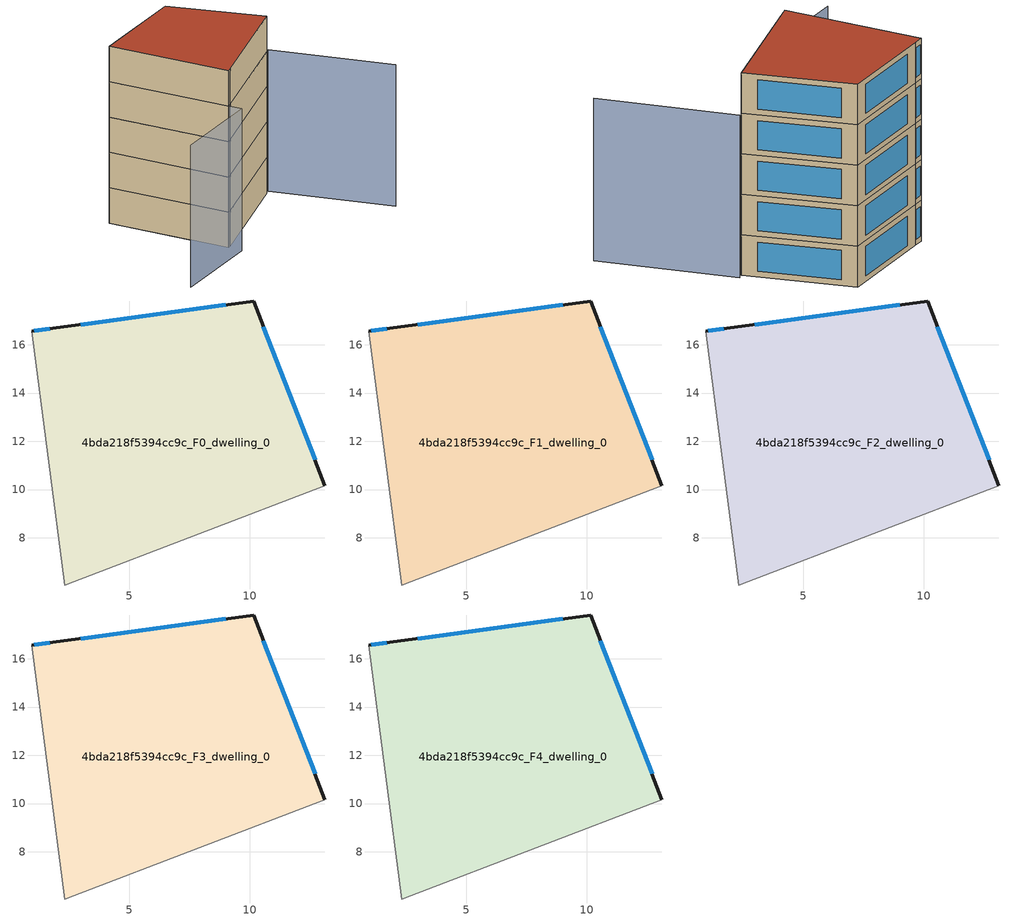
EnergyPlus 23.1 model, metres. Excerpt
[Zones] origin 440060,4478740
4bda218f5394cc9c_F0_dwelling_0
 floor ground (EU_floor_Construction): 10.16,17.81 13.12,10.16 2.71,6.18 2.34,6.04 0.96,16.57 1.84,16.68 z0
 wall outside (EU_wall_Construction): 13.12,10.16 10.16,17.81 1.84,16.68 0.96,16.57 z0:3
 wall adiabatic (EU_wall_Construction): 0.96,16.57 2.34,6.04 2.71,6.18 13.12,10.16 z0:3
 window (EU_Window_Construction): 1.71,16.67 1.08,16.58 / 9.01,17.66 2.99,16.84 / 12.71,11.22 10.57,16.75 z0.42:2.58
4bda218f5394cc9c_F1_dwelling_0
 floor to 4bda218f5394cc9c_F0_dwelling_0 (EU_floor_Construction): 10.16,17.81 13.12,10.16 2.71,6.18 2.33,6.04 0.96,16.57 1.83,16.68 z3
 wall outside (EU_wall_Construction): 13.12,10.16 10.16,17.81 1.84,16.68 0.96,16.57 z3:6
 wall adiabatic (EU_wall_Construction): 0.96,16.57 2.34,6.04 2.71,6.18 13.12,10.16 z3:6
 window (EU_Window_Construction): 1.71,16.67 1.08,16.58 / 9.01,17.66 2.99,16.84 / 12.71,11.22 10.57,16.75 z3.42:5.58
4bda218f5394cc9c_F2_dwelling_0
 floor to 4bda218f5394cc9c_F1_dwelling_0 (EU_floor_Construction): 10.16,17.81 13.12,10.16 2.71,6.18 2.33,6.04 0.96,16.57 1.83,16.68 z6
 wall outside (EU_wall_Construction): 13.12,10.16 10.16,17.81 1.84,16.68 0.96,16.57 z6:9
 wall adiabatic (EU_wall_Construction): 0.96,16.57 2.34,6.04 2.71,6.18 13.12,10.16 z6:9
 window (EU_Window_Construction): 1.71,16.67 1.08,16.58 / 9.01,17.66 2.99,16.84 / 12.71,11.22 10.57,16.75 z6.42:8.58
4bda218f5394cc9c_F3_dwelling_0
 floor to 4bda218f5394cc9c_F2_dwelling_0 (EU_floor_Construction): 10.16,17.81 13.12,10.16 2.71,6.18 2.33,6.04 0.96,16.57 1.83,16.68 z9
 wall outside (EU_wall_Construction): 13.12,10.16 10.16,17.81 1.84,16.68 0.96,16.57 z9:12
 wall adiabatic (EU_wall_Construction): 0.96,16.57 2.34,6.04 2.71,6.18 13.12,10.16 z9:12
 window (EU_Window_Construction): 1.71,16.67 1.08,16.58 / 9.01,17.66 2.99,16.84 / 12.71,11.22 10.57,16.75 z9.42:11.58
4bda218f5394cc9c_F4_dwelling_0
 floor to 4bda218f5394cc9c_F3_dwelling_0 (EU_floor_Construction): 10.16,17.81 13.12,10.16 2.71,6.18 2.33,6.04 0.96,16.57 1.83,16.68 z12
 wall outside (EU_wall_Construction): 13.12,10.16 10.16,17.81 1.84,16.68 0.96,16.57 z12:15
 wall adiabatic (EU_wall_Construction): 0.96,16.57 2.34,6.04 2.71,6.18 13.12,10.16 z12:15
 window (EU_Window_Construction): 1.71,16.67 1.08,16.58 / 9.01,17.66 2.99,16.84 / 12.71,11.22 10.57,16.75 z12.42:14.58
 roof outside (EU_roof_Construction): 13.12,10.16 10.16,17.81 1.84,16.68 0.96,16.57 2.34,6.04 2.71,6.18 z15
shading: 13.5,10.29 16.86,0.41 / 0.96,16.57 2.49,4.89 / 2.49,4.89 -5.87,3.8 z0:12
[Building]
EU S2 Campaign: North Axis=0; Terrain=City; Solar Distribution=FullExterior
[Site:Location]
Madrid: Latitude=40.5; Longitude=-3.5; Time Zone=1; Elevation=609
[SizingPeriod:WeatherFileDays]
AnnualSizingPeriod: Begin Month=1; Begin Day of Month=1; End Month=12; End Day of Month=31; Day of Week for Start Day=Monday; Use Weather File Daylight Saving Period=No; Use Weather File Rain and Snow Indicators=No
[MATERIAL]
EU_InternalMass_Material: Roughness=MediumRough; Thickness=0.1; Conductivity=1; Density=1800; Specific Heat=900; Thermal Absorptance=0.9; Solar Absorptance=0.7; Visible Absorptance=0.7
[MATERIAL:NOMASS] Roughness=MediumRough; Thermal Absorptance=0.9; Solar Absorptance=0.7; Visible Absorptance=0.7
Name | Thermal Resistance
EU_wall_NoMass | 1.60022
EU_roof_NoMass | 1.57597
EU_floor_NoMass | 0.470652
[WINDOWMATERIAL:SIMPLEGLAZINGSYSTEM]
EU_Window_SimpleGlazing: UFactor=3.28802; Solar Heat Gain Coefficient=0.85; Visible Transmittance=0.85
[CONSTRUCTION]
EU_wall_Construction: EU_wall_NoMass
EU_roof_Construction: EU_roof_NoMass
EU_floor_Construction: EU_floor_NoMass
EU_Window_Construction: EU_Window_SimpleGlazing
EU_InternalMass_Construction: EU_InternalMass_Material
[ZONE] Type=1; Multiplier=1; Ceiling Height=autocalculate; Volume=289.823; Floor Area=autocalculate; Part of Total Floor Area=Yes
4bda218f5394cc9c_F0_dwelling_0; 4bda218f5394cc9c_F1_dwelling_0; 4bda218f5394cc9c_F2_dwelling_0; 4bda218f5394cc9c_F3_dwelling_0; 4bda218f5394cc9c_F4_dwelling_0
[INTERNALMASS] Construction=EU_InternalMass_Construction; Surface Area=96.6076
Name | Zone or ZoneList
4bda218f5394cc9c_F0_dwelling_0_EU_InternalMass | 4bda218f5394cc9c_F0_dwelling_0
4bda218f5394cc9c_F1_dwelling_0_EU_InternalMass | 4bda218f5394cc9c_F1_dwelling_0
4bda218f5394cc9c_F2_dwelling_0_EU_InternalMass | 4bda218f5394cc9c_F2_dwelling_0
4bda218f5394cc9c_F3_dwelling_0_EU_InternalMass | 4bda218f5394cc9c_F3_dwelling_0
4bda218f5394cc9c_F4_dwelling_0_EU_InternalMass | 4bda218f5394cc9c_F4_dwelling_0
[OTHEREQUIPMENT] Fuel Type=Electricity; Design Level Calculation Method=Watts/Area; Power per Zone Floor Area=1; Fraction Latent=0; Fraction Radiant=0; Fraction Lost=0; Carbon Dioxide Generation Rate=0; EndUse Subcategory=EU_Step8_InternalGains
Name | Zone or ZoneList or Space or SpaceList | Schedule
EU_Step8_InternalGain_4bda218f5394cc9c_F0_dwelling_0_f000 | 4bda218f5394cc9c_F0_dwelling_0 | EU_Step8_GainSchedule_4bda218f5394cc9c_F0_dwelling_0_f000
EU_Step8_InternalGain_4bda218f5394cc9c_F1_dwelling_0_f000 | 4bda218f5394cc9c_F1_dwelling_0 | EU_Step8_GainSchedule_4bda218f5394cc9c_F1_dwelling_0_f000
EU_Step8_InternalGain_4bda218f5394cc9c_F2_dwelling_0_f000 | 4bda218f5394cc9c_F2_dwelling_0 | EU_Step8_GainSchedule_4bda218f5394cc9c_F2_dwelling_0_f000
EU_Step8_InternalGain_4bda218f5394cc9c_F3_dwelling_0_f000 | 4bda218f5394cc9c_F3_dwelling_0 | EU_Step8_GainSchedule_4bda218f5394cc9c_F3_dwelling_0_f000
EU_Step8_InternalGain_4bda218f5394cc9c_F4_dwelling_0_f000 | 4bda218f5394cc9c_F4_dwelling_0 | EU_Step8_GainSchedule_4bda218f5394cc9c_F4_dwelling_0_f000
[ZONEVENTILATION:DESIGNFLOWRATE] Schedule=EU_AlwaysOn; Design Flow Rate Calculation Method=AirChanges/Hour; Air Changes per Hour=0.480704; Ventilation Type=Natural; Fan Pressure Rise=0; Fan Total Efficiency=1; Constant Term Coefficient=1; Temperature Term Coefficient=0; Velocity Term Coefficient=0; Velocity Squared Term Coefficient=0; Minimum Indoor Temperature=-100; Maximum Indoor Temperature=100; Delta Temperature=-100; Minimum Outdoor Temperature=-100; Maximum Outdoor Temperature=100; Maximum Wind Speed=40
Name | Zone or ZoneList or Space or SpaceList
EU_ConstantAir_4bda218f5394cc9c_F0_dwelling_0 | 4bda218f5394cc9c_F0_dwelling_0
EU_ConstantAir_4bda218f5394cc9c_F1_dwelling_0 | 4bda218f5394cc9c_F1_dwelling_0
EU_ConstantAir_4bda218f5394cc9c_F2_dwelling_0 | 4bda218f5394cc9c_F2_dwelling_0
EU_ConstantAir_4bda218f5394cc9c_F3_dwelling_0 | 4bda218f5394cc9c_F3_dwelling_0
EU_ConstantAir_4bda218f5394cc9c_F4_dwelling_0 | 4bda218f5394cc9c_F4_dwelling_0
[HVACTEMPLATE:THERMOSTAT] Constant Heating Setpoint=20; Constant Cooling Setpoint=50
EU_HeatOnly_4bda218f5394cc9c_F0_dwelling_0; EU_HeatOnly_4bda218f5394cc9c_F1_dwelling_0; EU_HeatOnly_4bda218f5394cc9c_F2_dwelling_0; EU_HeatOnly_4bda218f5394cc9c_F3_dwelling_0; EU_HeatOnly_4bda218f5394cc9c_F4_dwelling_0
[HVACTEMPLATE:ZONE:IDEALLOADSAIRSYSTEM] System Availability Schedule=EU_AlwaysOn; Maximum Heating Supply Air Temperature=50; Minimum Cooling Supply Air Temperature=13; Maximum Heating Supply Air Humidity Ratio=0.0156; Minimum Cooling Supply Air Humidity Ratio=0.0077; Heating Limit=NoLimit; Cooling Limit=NoLimit; Heating Availability Schedule=EU_AlwaysOn; Cooling Availability Schedule=EU_CoolingOff; Dehumidification Control Type=ConstantSensibleHeatRatio; Cooling Sensible Heat Ratio=0.7; Dehumidification Setpoint=60; Humidification Control Type=None; Humidification Setpoint=30; Outdoor Air Method=None; Outdoor Air Flow Rate per Person=0.00944; Outdoor Air Flow Rate per Zone Floor Area=0; Outdoor Air Flow Rate per Zone=0; Demand Controlled Ventilation Type=None; Outdoor Air Economizer Type=NoEconomizer; Heat Recovery Type=None; Sensible Heat Recovery Effectiveness=0.7; Latent Heat Recovery Effectiveness=0.65
Name | Template Thermostat
4bda218f5394cc9c_F0_dwelling_0 | EU_HeatOnly_4bda218f5394cc9c_F0_dwelling_0
4bda218f5394cc9c_F1_dwelling_0 | EU_HeatOnly_4bda218f5394cc9c_F1_dwelling_0
4bda218f5394cc9c_F2_dwelling_0 | EU_HeatOnly_4bda218f5394cc9c_F2_dwelling_0
4bda218f5394cc9c_F3_dwelling_0 | EU_HeatOnly_4bda218f5394cc9c_F3_dwelling_0
4bda218f5394cc9c_F4_dwelling_0 | EU_HeatOnly_4bda218f5394cc9c_F4_dwelling_0
[SIZING:ZONE] Zone Cooling Design Supply Air Temperature Input Method=SupplyAirTemperature; Zone Cooling Design Supply Air Temperature=13; Zone Heating Design Supply Air Temperature Input Method=SupplyAirTemperature; Zone Heating Design Supply Air Temperature=50; Zone Cooling Design Supply Air Humidity Ratio=0.008; Zone Heating Design Supply Air Humidity Ratio=0.008; Cooling Design Air Flow Method=DesignDay; Cooling Design Air Flow Rate=0; Cooling Minimum Air Flow per Zone Floor Area=0.000762; Cooling Minimum Air Flow=0; Cooling Minimum Air Flow Fraction=0.2; Heating Design Air Flow Method=DesignDay; Heating Design Air Flow Rate=0; Heating Maximum Air Flow per Zone Floor Area=0.002032; Heating Maximum Air Flow=0.141576; Heating Maximum Air Flow Fraction=0.3; Account for Dedicated Outdoor Air System=No; Dedicated Outdoor Air System Control Strategy=NeutralSupplyAir; Dedicated Outdoor Air Low Setpoint Temperature for Design=autosize; Dedicated Outdoor Air High Setpoint Temperature for Design=autosize; Zone Load Sizing Method=Sensible Load Only No Latent Load; Zone Latent Cooling Design Supply Air Humidity Ratio Input Method=HumidityRatioDifference; Zone Cooling Design Supply Air Humidity Ratio Difference=0.005; Zone Latent Heating Design Supply Air Humidity Ratio Input Method=HumidityRatioDifference; Zone Humidification Design Supply Air Humidity Ratio Difference=0.005
4bda218f5394cc9c_F0_dwelling_0; 4bda218f5394cc9c_F1_dwelling_0; 4bda218f5394cc9c_F2_dwelling_0; 4bda218f5394cc9c_F3_dwelling_0; 4bda218f5394cc9c_F4_dwelling_0
[SCHEDULE:CONSTANT]
Name | Hourly Value
EU_AlwaysOn | 1
EU_CoolingOff | 0
[SCHEDULE:FILE] Column Number=1; Rows to Skip at Top=0; Number of Hours of Data=8760; Column Separator=Comma; Interpolate to Timestep=No; Minutes per Item=60; Adjust Schedule for Daylight Savings=Yes
Name | File
EU_Step8_GainSchedule_4bda218f5394cc9c_F0_dwelling_0_f000 | ../../schedules/4bda218f5394cc9c/4bda218f5394cc9c_F0_dwelling_0_f000_gain.csv
EU_Step8_GainSchedule_4bda218f5394cc9c_F1_dwelling_0_f000 | ../../schedules/4bda218f5394cc9c/4bda218f5394cc9c_F1_dwelling_0_f000_gain.csv
EU_Step8_GainSchedule_4bda218f5394cc9c_F2_dwelling_0_f000 | ../../schedules/4bda218f5394cc9c/4bda218f5394cc9c_F2_dwelling_0_f000_gain.csv
EU_Step8_GainSchedule_4bda218f5394cc9c_F3_dwelling_0_f000 | ../../schedules/4bda218f5394cc9c/4bda218f5394cc9c_F3_dwelling_0_f000_gain.csv
EU_Step8_GainSchedule_4bda218f5394cc9c_F4_dwelling_0_f000 | ../../schedules/4bda218f5394cc9c/4bda218f5394cc9c_F4_dwelling_0_f000_gain.csv
